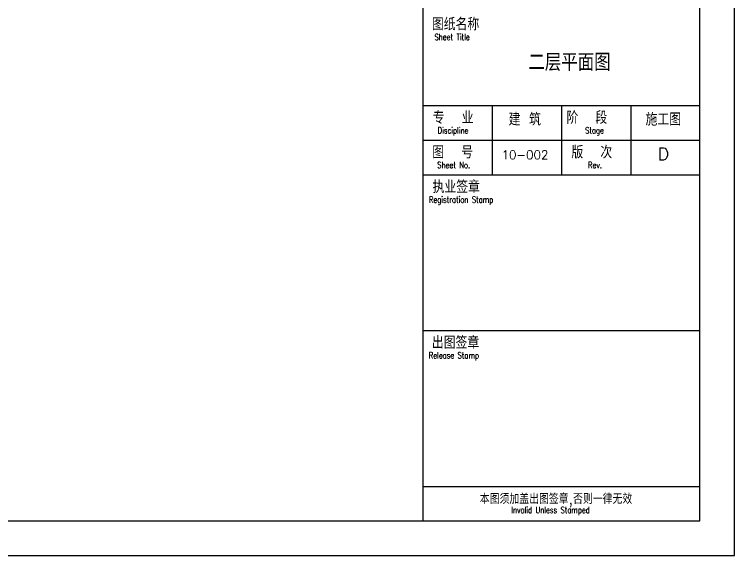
# Model space of a CAD drawing. Header units: inches. Extents: x -867 to 118033, y 851870 to 935970.
# Drawn here: x 97233 to 118033, y 851870 to 867506 of the extents above; entities that cross this region are included whole.
import ezdxf

# ---------------------------------------------------------------- set-up
doc = ezdxf.new("R2010")
doc.units = ezdxf.units.IN
doc.header["$MEASUREMENT"] = 0
doc.layers.add('图框', color=10, linetype='Continuous')
doc.styles.add('TKZ1_tjhts.shx', font='tjromant.shx', dxfattribs={"bigfont": 'tjhts.shx'})
doc.styles.add('TKZ2_tjkts.shx', font='tjromant.shx', dxfattribs={"bigfont": 'tjkts.shx'})

msp = doc.modelspace()

# ---------------------------------------------------------------- linework, layer by layer
at = {"color": 7}
for p, q in [((118033, 851870), (118033, 935970)), ((109033, 934970), (109033, 852870)), ((109033, 864870), (117033, 864870)), ((111033, 864870), (111033, 862870)), ((113033, 864870), (113033, 862870)), ((115033, 864870), (115033, 862870)), ((109033, 863870), (117033, 863870)), ((109033, 862870), (117033, 862870)), ((109033, 858370), (117033, 858370)), ((109033, 853870), (117033, 853870)), ((-867, 851870), (118033, 851870))]:
    msp.add_line(p, q, dxfattribs=at)
msp.add_lwpolyline([(117033, 852870), (117033, 934970), (1633, 934970), (1633, 852870)], close=True, dxfattribs=at)

# ---------------------------------------------------------------- texts
at = {"color": 7, "style": 'TKZ2_tjkts.shx'}
for s, height, p in [('图纸名称', 360, (109290, 867044)), ('专  业', 360, (109315, 864344)), ('建 筑', 360, (111508, 864294)), (' 阶  段', 360, (112930, 864344)), ('施工图', 360, (115461, 864294)), ('图  号', 360, (109301, 863344)), ('版  次', 360, (113321, 863344)), ('D', 360, (115813, 863294)), ('10-002', 250, (111304, 863324)), ('执业签章', 360, (109310, 862344)), ('出图签章', 360, (109290, 857844)), ('本图须加盖出图签章,否则一律无效', 300, (110674, 853362))]:
    msp.add_text(s, height=height, dxfattribs=at).set_placement(p)
at = {"color": 7, "style": 'TKZ2_tjkts.shx', "width": 0.8}
for s, p in [('Sheet Title', (109364, 866764)), ('Discipline', (109457, 864064)), ('Stage', (113714, 864064)), ('Sheet No.', (109446, 863064)), ('Rev.', (113799, 863064)), ('Registration Stamp', (109205, 862064)), ('Release Stamp', (109200, 857564)), ('Invalid Unless Stamped', (111586, 853097))]:
    msp.add_text(s, height=180, dxfattribs=at).set_placement(p)
at = {"layer": '图框', "color": 7, "style": 'TKZ1_tjhts.shx'}
msp.add_text('二层平面图', height=500, dxfattribs=at).set_placement((112077, 865872))

doc.saveas('drawing.dxf')
